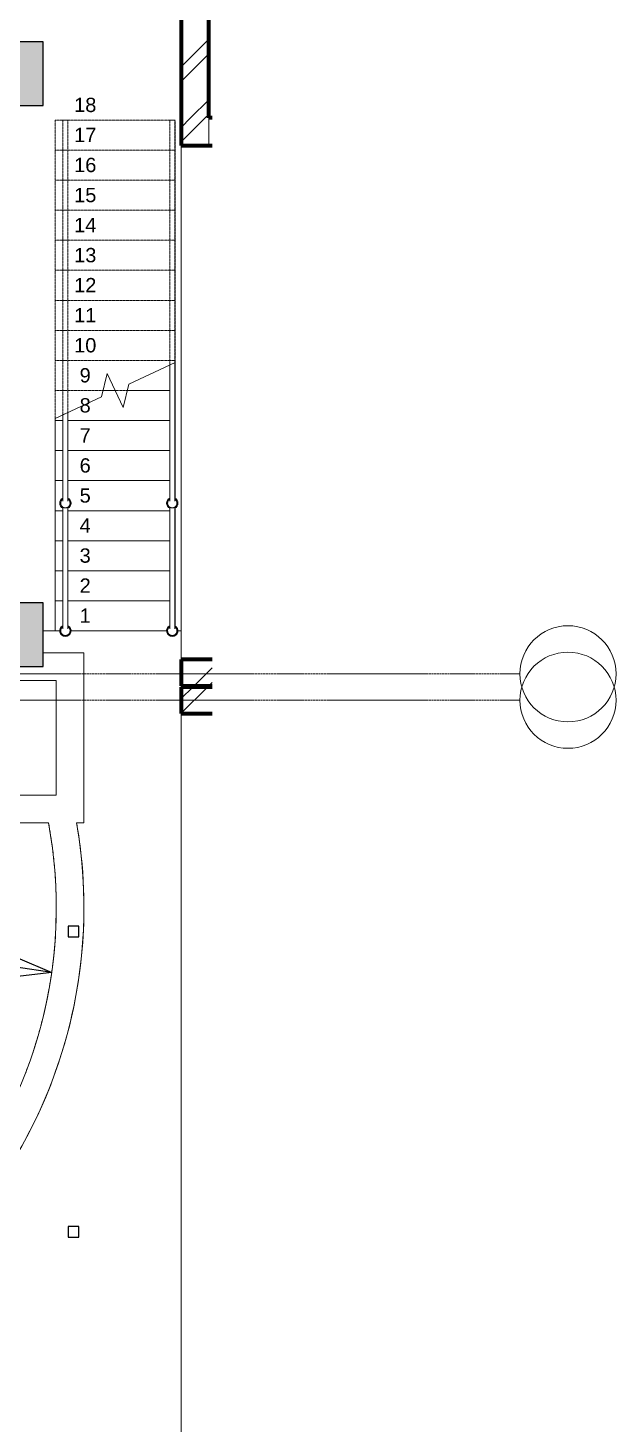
# Model space of a CAD drawing. Header units: inches. Extents: x 22 to 382261, y 22 to 371281.
# Drawn here: x 115619 to 120511, y 208419 to 220037 of the extents above; entities that cross this region are included whole.
import ezdxf

# ---------------------------------------------------------------- set-up
doc = ezdxf.new("R2010")
doc.units = ezdxf.units.IN
doc.header["$MEASUREMENT"] = 0
doc.linetypes.add('Grid Line 1_2_', pattern=[22.225, 12.7, -3.175, 3.175, -3.175])
doc.linetypes.add('Overhead', pattern=[3.96875, 2.38125, -1.5875])
for name, color, linetype, lineweight in [('A-ANNO-DIMS', 211, 'Continuous', 9), ('A-FLOR', 192, 'Continuous', 9), ('A-FLOR-HRAL', 11, 'Continuous', 9), ('A-FLOR-HRAL-MBND', 5, 'Overhead', 9), ('A-WALL', 113, 'Continuous', 9), ('A-WALL-PATT', 111, 'Continuous', 9), ('I-WALL', 2, 'Continuous', 9), ('Q-CASE', 31, 'Continuous', 9), ('S-GRID', 1, 'Continuous', 9), ('S-GRID-IDEN', 1, 'Continuous', 9), ('S-STRS', 31, 'Continuous', 9), ('S-STRS-ANNO', 31, 'Continuous', 9), ('S-STRS-MBND', 31, 'Overhead', 9)]:
    doc.layers.add(name, color=color, linetype=linetype, lineweight=lineweight)
doc.styles.add('Arial', font='arial.ttf', dxfattribs={"height": 506.015625})
doc.styles.add('Arial_2', font='arial.ttf', dxfattribs={"height": 250})
doc.dimstyles.new('Arrow_-_2_5mm_Arial', dxfattribs={"dimscale": 304.8, "dimtxt": 255.06485, "dimasz": 0.984252, "dimexe": 0.787402, "dimexo": 0, "dimgap": 0.574147, "dimtad": 1, "dimjust": 3, "dimdec": 0, "dimzin": 0, "dimdsep": 46, "dimtxsty": 'Arial_2', "dimblk1": 'OPEN30', "dimblk2": 'OPEN30', "dimsah": 1, "dimcen": 0.09, "dimazin": 0, "dimtfac": 1, "dimtdec": 4, "dimtix": 1, "dimtmove": 0, "dimatfit": 2, "dimfxl": 1, "dimtvp": 1, "dimtfill": 1, "dimtolj": 1, "dimtzin": 0, "dimarcsym": 2})
pattern_1 = [(45, (128413.5, 212624.16), (-251.447, 251.447), []), (45, (128413.5, 213005.16), (-251.447, 251.447), [])]

# ---------------------------------------------------------------- blocks, each defined once
blk = doc.blocks.new('Walls 1 - Walls 1-356110-01-GROUND FLOOR DIM- PART A')
at = {"layer": 'A-WALL'}
h = blk.add_hatch(dxfattribs=at)
h.set_pattern_fill('FP_1', color=256, style=0, pattern_type=2)
h.set_pattern_definition([(45, (0, 0), (-251.447, 251.447), []), (45, (0, 381), (-251.447, 251.447), [])])
h.paths.add_polyline_path([(-11262, 1708), (-11262, 1928), (-11519, 1928), (-11519, 1708)])
h.paths.add_polyline_path([(-11519, 1938), (-11262, 1938), (-11262, 2158), (-11519, 2158), (-11519, 2114)])
at = {"layer": 'A-WALL', "lineweight": 70}
for p, q in [((-11262, 2158), (-11519, 2158)), ((-11519, 2158), (-11519, 1938)), ((-11519, 1938), (-11262, 1938)), ((-11262, 1928), (-11519, 1928)), ((-11519, 1928), (-11519, 1708)), ((-11519, 1708), (-11262, 1708))]:
    blk.add_line(p, q, dxfattribs=at)
blk = doc.blocks.new('Railing - 950mm High Post-379029-01-GROUND FLOOR DIM- PART A')
at = {"layer": 'A-FLOR-HRAL', "flags": 128}
for points in [[(0, 39), (-2, 39), (-3, 39), (-5, 39), (-6, 39), (-8, 38), (-9, 38), (-11, 38), (-12, 37), (-14, 37), (-15, 36), (-17, 35), (-18, 35), (-19, 34), (-21, 33), (-22, 32), (-23, 31), (-25, 30), (-26, 29), (-27, 28), (-28, 27), (-29, 26), (-30, 25), (-31, 24), (-32, 22), (-33, 21), (-34, 20), (-34, 18), (-35, 17), (-36, 16), (-36, 14), (-37, 13), (-37, 11), (-38, 10), (-38, 8), (-39, 7), (-39, 5), (-39, 4), (-39, 2), (-39, 0), (-39, -1), (-39, -3), (-39, -4), (-39, -6), (-38, -7), (-38, -9), (-38, -10), (-37, -12), (-37, -13), (-36, -15), (-36, -16), (-35, -18), (-34, -19), (-33, -20), (-32, -22), (-32, -23), (-31, -24), (-30, -25), (-29, -27), (-28, -28), (-26, -29), (-25, -30), (-24, -31), (-23, -32), (-21, -33), (-20, -33)], [(-29, 26), (-30, 25), (-31, 24), (-32, 22), (-33, 21), (-34, 20), (-34, 18), (-35, 17), (-36, 16), (-36, 14), (-37, 13), (-37, 11), (-38, 10), (-38, 8), (-39, 7), (-39, 5), (-39, 4), (-39, 2), (-39, 0), (-39, -1), (-39, -3), (-39, -4), (-39, -6), (-38, -7), (-38, -9), (-38, -10), (-37, -12), (-37, -13), (-36, -15), (-36, -16), (-35, -18), (-34, -19), (-33, -20), (-32, -22), (-32, -23), (-31, -24), (-30, -25), (-29, -27), (-28, -28), (-26, -29), (-25, -30), (-24, -31), (-23, -32), (-21, -33), (-20, -33)], [(0, 39), (-2, 39), (-3, 39), (-5, 39), (-6, 39), (-8, 38), (-9, 38), (-11, 38), (-12, 37), (-14, 37), (-15, 36), (-17, 35), (-18, 35), (-19, 34), (-21, 33), (-22, 32), (-23, 31), (-25, 30), (-26, 29), (-27, 28), (-28, 27)], [(12, 37), (10, 38), (9, 38), (7, 38), (6, 39), (4, 39), (2, 39), (1, 39), (0, 39)], [(12, 37), (10, 38), (9, 38), (7, 38), (6, 39), (4, 39), (2, 39), (1, 39), (0, 39)], [(29, -26), (30, -25), (31, -24), (32, -22), (33, -21), (34, -20), (34, -18), (35, -17), (36, -16), (36, -14), (37, -13), (37, -11), (38, -10), (38, -8), (39, -7), (39, -5), (39, -4), (39, -2), (39, 0), (39, 1), (39, 3), (39, 4), (39, 6), (38, 7), (38, 9), (38, 10), (37, 12), (37, 13), (36, 15), (36, 16), (35, 18), (34, 19), (33, 20), (32, 22), (32, 23), (31, 24), (30, 25), (29, 27), (28, 28), (26, 29), (25, 30), (24, 31), (23, 32), (21, 33), (20, 33), (19, 34), (17, 35), (16, 36), (15, 36), (13, 37), (12, 37)], [(21, -33), (22, -32), (23, -31), (25, -30), (26, -29), (27, -28), (28, -27), (29, -26), (30, -25), (31, -24), (32, -22), (33, -21), (34, -20), (34, -18), (35, -17), (36, -16), (36, -14), (37, -13), (37, -11), (38, -10), (38, -8), (39, -7), (39, -5), (39, -4), (39, -2), (39, 0), (39, 1), (39, 3), (39, 4), (39, 6), (38, 7), (38, 9), (38, 10), (37, 12), (37, 13), (36, 15), (36, 16), (35, 18), (34, 19), (33, 20), (32, 22), (32, 23), (31, 24), (30, 25), (29, 27), (28, 28), (26, 29), (25, 30), (24, 31), (23, 32), (21, 33), (20, 33), (19, 34), (17, 35), (16, 36), (15, 36), (13, 37), (12, 37)], [(21, -33), (22, -32), (23, -31), (25, -30), (26, -29), (27, -28), (28, -27)]]:
    blk.add_lwpolyline(points, dxfattribs=at)
at = {"layer": 'A-FLOR-HRAL'}
for start, end in [(90, 244.2857), (295.7143, 90)]:
    blk.add_arc((0, 0), 47.5, start, end, dxfattribs=at)
blk = doc.blocks.new('Railing - 950mm High Post-464047-01-GROUND FLOOR DIM- PART A')
at = {"layer": 'A-FLOR-HRAL', "flags": 128}
for points in [[(0, 39), (-2, 39), (-3, 39), (-5, 39), (-6, 39), (-8, 38), (-9, 38), (-11, 38), (-12, 37), (-14, 37), (-15, 36), (-17, 35), (-18, 35), (-19, 34), (-21, 33), (-22, 32), (-23, 31), (-25, 30), (-26, 29), (-27, 28), (-28, 27), (-29, 26), (-30, 25), (-31, 24), (-32, 22), (-33, 21), (-34, 20), (-34, 18), (-35, 17), (-36, 16), (-36, 14), (-37, 13), (-37, 11), (-38, 10), (-38, 8), (-39, 7), (-39, 5), (-39, 4), (-39, 2), (-39, 0), (-39, -1), (-39, -3), (-39, -4), (-39, -6), (-38, -7), (-38, -9), (-38, -10), (-37, -12), (-37, -13), (-36, -15), (-36, -16), (-35, -18), (-34, -19), (-33, -20), (-32, -22), (-32, -23), (-31, -24), (-30, -25), (-29, -27), (-28, -28), (-26, -29), (-25, -30), (-24, -31), (-23, -32), (-21, -33), (-20, -33)], [(-29, 26), (-30, 25), (-31, 24), (-32, 22), (-33, 21), (-34, 20), (-34, 18), (-35, 17), (-36, 16), (-36, 14), (-37, 13), (-37, 11), (-38, 10), (-38, 8), (-39, 7), (-39, 5), (-39, 4), (-39, 2), (-39, 0), (-39, -1), (-39, -3), (-39, -4), (-39, -6), (-38, -7), (-38, -9), (-38, -10), (-37, -12), (-37, -13), (-36, -15), (-36, -16), (-35, -18), (-34, -19), (-33, -20), (-32, -22), (-32, -23), (-31, -24), (-30, -25), (-29, -27), (-28, -28), (-26, -29), (-25, -30), (-24, -31), (-23, -32), (-21, -33), (-20, -33)], [(-21, 33), (-22, 32), (-23, 31), (-25, 30), (-26, 29), (-27, 28), (-28, 27)], [(21, -33), (22, -32), (23, -31), (25, -30), (26, -29), (27, -28), (28, -27), (29, -26), (30, -25), (31, -24), (32, -22), (33, -21), (34, -20), (34, -18), (35, -17), (36, -16), (36, -14), (37, -13), (37, -11), (38, -10), (38, -8), (39, -7), (39, -5), (39, -4), (39, -2), (39, 0), (39, 1), (39, 3), (39, 4), (39, 6), (38, 7), (38, 9), (38, 10), (37, 12), (37, 13), (36, 15), (36, 16), (35, 18), (34, 19), (33, 20), (32, 22), (32, 23), (31, 24), (30, 25), (29, 27), (28, 28), (26, 29), (25, 30), (24, 31), (23, 32), (21, 33), (20, 33), (19, 34), (17, 35), (16, 36), (15, 36), (13, 37), (12, 37), (10, 38), (9, 38), (7, 38), (6, 39), (4, 39), (2, 39), (1, 39), (0, 39)], [(29, -26), (30, -25), (31, -24), (32, -22), (33, -21), (34, -20), (34, -18), (35, -17), (36, -16), (36, -14), (37, -13), (37, -11), (38, -10), (38, -8), (39, -7), (39, -5), (39, -4), (39, -2), (39, 0), (39, 1), (39, 3), (39, 4), (39, 6), (38, 7), (38, 9), (38, 10), (37, 12), (37, 13), (36, 15), (36, 16), (35, 18), (34, 19), (33, 20), (32, 22), (32, 23), (31, 24), (30, 25), (29, 27), (28, 28), (26, 29), (25, 30), (24, 31), (23, 32), (21, 33), (20, 33)], [(21, -33), (22, -32), (23, -31), (25, -30), (26, -29), (27, -28), (28, -27)]]:
    blk.add_lwpolyline(points, dxfattribs=at)
at = {"layer": 'A-FLOR-HRAL'}
for start, end in [(115.7143, 244.2857), (295.7143, 64.2857)]:
    blk.add_arc((0, 0), 47.5, start, end, dxfattribs=at)
blk = doc.blocks.new('Railing - Railing-377356-01-GROUND FLOOR DIM- PART A')
at = {"layer": 'A-FLOR-HRAL'}
for p, q in [((-11574, 4626), (-11614, 4608)), ((-11574, 4626), (-11614, 4608)), ((-11614, 3474), (-11614, 4608)), ((-11574, 3474), (-11574, 4626)), ((-11614, 2413), (-11614, 3425)), ((-11574, 2413), (-11574, 3425))]:
    blk.add_line(p, q, dxfattribs=at)
at = {"layer": 'A-FLOR-HRAL-MBND'}
for p, q in [((-11614, 6646), (-11574, 6646)), ((-11614, 4608), (-11614, 6646)), ((-11614, 6646), (-11574, 6646)), ((-11614, 4608), (-11614, 6646)), ((-11574, 4626), (-11574, 6646)), ((-11574, 4626), (-11574, 6646))]:
    blk.add_line(p, q, dxfattribs=at)
at = {"rotation": 180}
for name, p in [('Railing - 950mm High Post-464047-01-GROUND FLOOR DIM- PART A', (-11594, 3458)), ('Railing - 950mm High Post-379029-01-GROUND FLOOR DIM- PART A', (-11594, 2396))]:
    blk.add_blockref(name, p, dxfattribs=at)
blk = doc.blocks.new('Railing - 950mm High Post-V1-01-GROUND FLOOR DIM- PART A')
at = {"layer": 'A-FLOR-HRAL'}
blk.add_line((-21, -33), (-20, -33), dxfattribs=at)
at = {"layer": 'A-FLOR-HRAL', "flags": 128}
for points in [[(0, 39), (-2, 39), (-3, 39), (-5, 39), (-6, 39), (-8, 38), (-9, 38), (-11, 38), (-12, 37), (-14, 37), (-15, 36), (-17, 35), (-18, 35), (-19, 34), (-21, 33), (-22, 32), (-23, 31), (-25, 30), (-26, 29), (-27, 28), (-28, 27), (-29, 26), (-30, 25), (-31, 24), (-32, 22), (-33, 21), (-34, 20), (-34, 18), (-35, 17), (-36, 16), (-36, 14), (-37, 13), (-37, 11), (-38, 10), (-38, 8), (-39, 7), (-39, 5), (-39, 4), (-39, 2), (-39, 0), (-39, -1), (-39, -3), (-39, -4), (-39, -6), (-38, -7), (-38, -9), (-38, -10), (-37, -12), (-37, -13), (-36, -15), (-36, -16), (-35, -18), (-34, -19), (-33, -20), (-32, -22), (-32, -23), (-31, -24), (-30, -25), (-29, -27), (-28, -28), (-26, -29), (-25, -30), (-24, -31), (-23, -32), (-21, -33), (-20, -33)], [(-29, 26), (-30, 25), (-31, 24), (-32, 22), (-33, 21), (-34, 20), (-34, 18), (-35, 17), (-36, 16), (-36, 14), (-37, 13), (-37, 11), (-38, 10), (-38, 8), (-39, 7), (-39, 5), (-39, 4), (-39, 2), (-39, 0), (-39, -1), (-39, -3), (-39, -4), (-39, -6), (-38, -7), (-38, -9), (-38, -10), (-37, -12), (-37, -13), (-36, -15), (-36, -16), (-35, -18), (-34, -19), (-33, -20), (-32, -22), (-32, -23), (-31, -24), (-30, -25), (-29, -27), (-28, -28), (-26, -29), (-25, -30), (-24, -31), (-23, -32), (-21, -33)], [(0, 39), (-2, 39), (-3, 39), (-5, 39), (-6, 39), (-8, 38), (-9, 38), (-11, 38), (-12, 37), (-14, 37), (-15, 36), (-17, 35), (-18, 35), (-19, 34), (-21, 33), (-22, 32), (-23, 31), (-25, 30), (-26, 29), (-27, 28), (-28, 27)], [(29, -26), (30, -25), (31, -24), (32, -22), (33, -21), (34, -20), (34, -18), (35, -17), (36, -16), (36, -14), (37, -13), (37, -11), (38, -10), (38, -8), (39, -7), (39, -5), (39, -4), (39, -2), (39, 0), (39, 1), (39, 3), (39, 4), (39, 6), (38, 7), (38, 9), (38, 10), (37, 12), (37, 13), (36, 15), (36, 16), (35, 18), (34, 19), (33, 20), (32, 22), (32, 23), (31, 24), (30, 25), (29, 27), (28, 28), (26, 29), (25, 30), (24, 31), (23, 32), (21, 33), (20, 33), (19, 34), (17, 35), (16, 36), (15, 36), (13, 37), (12, 37), (10, 38), (9, 38), (7, 38), (6, 39), (4, 39), (2, 39), (1, 39), (0, 39)], [(21, -33), (22, -32), (23, -31), (25, -30), (26, -29), (27, -28), (28, -27), (29, -26), (30, -25), (31, -24), (32, -22), (33, -21), (34, -20), (34, -18), (35, -17), (36, -16), (36, -14), (37, -13), (37, -11), (38, -10), (38, -8), (39, -7), (39, -5), (39, -4), (39, -2), (39, 0), (39, 1), (39, 3), (39, 4), (39, 6), (38, 7), (38, 9), (38, 10), (37, 12), (37, 13), (36, 15), (36, 16), (35, 18), (34, 19), (33, 20), (32, 22), (32, 23), (31, 24), (30, 25), (29, 27), (28, 28), (26, 29), (25, 30), (24, 31), (23, 32), (21, 33), (20, 33), (19, 34), (17, 35), (16, 36), (15, 36), (13, 37), (12, 37), (10, 38), (9, 38), (7, 38), (6, 39), (4, 39), (2, 39), (1, 39), (0, 39)], [(21, -33), (22, -32), (23, -31), (25, -30), (26, -29), (27, -28), (28, -27)]]:
    blk.add_lwpolyline(points, dxfattribs=at)
at = {"layer": 'A-FLOR-HRAL'}
for start, end in [(90, 244.2857), (295.7143, 90)]:
    blk.add_arc((0, 0), 47.5, start, end, dxfattribs=at)
blk = doc.blocks.new('Railing - Railing-377360-01-GROUND FLOOR DIM- PART A')
at = {"layer": 'A-FLOR-HRAL'}
for p, q in [((-12463, 4212), (-12503, 4193)), ((-12463, 4212), (-12503, 4193)), ((-12503, 3474), (-12503, 4193)), ((-12463, 3474), (-12463, 4212)), ((-12503, 2413), (-12503, 3425)), ((-12463, 2413), (-12463, 3425))]:
    blk.add_line(p, q, dxfattribs=at)
at = {"layer": 'A-FLOR-HRAL-MBND'}
for p, q in [((-12503, 6646), (-12463, 6646)), ((-12503, 4193), (-12503, 6646)), ((-12503, 6646), (-12463, 6646)), ((-12503, 4193), (-12503, 6646)), ((-12463, 4212), (-12463, 6646)), ((-12463, 4212), (-12463, 6646))]:
    blk.add_line(p, q, dxfattribs=at)
at = {"extrusion": (0, 0, -1), "zscale": -1, "rotation": 180}
for name, p in [('Railing - 950mm High Post-464047-01-GROUND FLOOR DIM- PART A', (12483, 3458)), ('Railing - 950mm High Post-V1-01-GROUND FLOOR DIM- PART A', (12483, 2396))]:
    blk.add_blockref(name, p, dxfattribs=at)
blk = doc.blocks.new('Casework 23 - Casework 23-687365-01-GROUND FLOOR DIM- PART A')
at = {"layer": 'Q-CASE'}
h = blk.add_hatch(color=256, dxfattribs=at)
h.paths.add_polyline_path([(-12669, 6768), (-12669, 7298), (-13199, 7298), (-13199, 6768)])
h.paths.add_polyline_path([(-19559, 6768), (-19559, 7298), (-20079, 7298), (-20079, 6768), (-19722, 6768)])
h.paths.add_polyline_path([(-22279, 6768), (-22279, 7298), (-22799, 7298), (-22799, 6768)])
h.paths.add_polyline_path([(-26699, 6768), (-26699, 7298), (-27229, 7298), (-27229, 6768)])
h = blk.add_hatch(color=256, dxfattribs=at)
h.paths.add_polyline_path([(-13199, 2098), (-12669, 2098), (-12669, 2628), (-13199, 2628), (-13199, 2114)])
h.paths.add_polyline_path([(-19722, 2098), (-19559, 2098), (-19559, 2628), (-20079, 2628), (-20079, 2098)])
h.paths.add_polyline_path([(-22799, 2098), (-22279, 2098), (-22279, 2628), (-22799, 2628), (-22799, 2114)])
h.paths.add_polyline_path([(-27229, 2098), (-26699, 2098), (-26699, 2628), (-27229, 2628), (-27229, 2114)])
at = {"layer": 'Q-CASE', "lineweight": 25}
for p, q in [((-26699, 7298), (-27229, 7298)), ((-27229, 7298), (-27229, 6768)), ((-26699, 6768), (-26699, 7298)), ((-22279, 7298), (-22799, 7298)), ((-22799, 7298), (-22799, 6768)), ((-22279, 6768), (-22279, 7298)), ((-19559, 7298), (-20079, 7298)), ((-20079, 7298), (-20079, 6768)), ((-19559, 6768), (-19559, 7298)), ((-12669, 7298), (-13199, 7298)), ((-13199, 7298), (-13199, 6768)), ((-12669, 6768), (-12669, 7298)), ((-27229, 6768), (-26699, 6768)), ((-22799, 6768), (-22279, 6768)), ((-20079, 6768), (-19559, 6768)), ((-13199, 6768), (-12669, 6768)), ((-26699, 2628), (-27229, 2628)), ((-27229, 2628), (-27229, 2098)), ((-26699, 2098), (-26699, 2628)), ((-22279, 2628), (-22799, 2628)), ((-22799, 2628), (-22799, 2098)), ((-22279, 2098), (-22279, 2628)), ((-19559, 2628), (-20079, 2628)), ((-20079, 2628), (-20079, 2098)), ((-19559, 2098), (-19559, 2628)), ((-12669, 2628), (-13199, 2628)), ((-13199, 2628), (-13199, 2098)), ((-12669, 2098), (-12669, 2628)), ((-27229, 2098), (-26699, 2098)), ((-22799, 2098), (-22279, 2098)), ((-20079, 2098), (-19559, 2098)), ((-13199, 2098), (-12669, 2098))]:
    blk.add_line(p, q, dxfattribs=at)
blk = doc.blocks.new('Casework 26 - Casework 23-692853-01-GROUND FLOOR DIM- PART A')
at = {"layer": 'Q-CASE', "lineweight": 25}
for p, q in [((-22960, -102), (-23049, -102)), ((-23049, -102), (-23049, -191)), ((-22960, -191), (-22960, -102)), ((-16700, -61), (-16789, -61)), ((-16789, -61), (-16789, -150)), ((-16700, -150), (-16700, -61)), ((-12370, -61), (-12459, -61)), ((-12459, -61), (-12459, -150)), ((-12370, -150), (-12370, -61)), ((-23049, -191), (-22960, -191)), ((-16789, -150), (-16700, -150)), ((-12459, -150), (-12370, -150)), ((-22960, -2602), (-23049, -2602)), ((-23049, -2602), (-23049, -2691)), ((-22960, -2691), (-22960, -2602)), ((-16700, -2561), (-16789, -2561)), ((-16789, -2561), (-16789, -2650)), ((-16789, -2650), (-16700, -2650)), ((-16700, -2650), (-16700, -2561)), ((-12370, -2561), (-12459, -2561)), ((-12459, -2561), (-12459, -2650)), ((-12459, -2650), (-12370, -2650)), ((-12370, -2650), (-12370, -2561)), ((-23049, -2691), (-22960, -2691))]:
    blk.add_line(p, q, dxfattribs=at)
blk = doc.blocks.new('Casework 29 - Casework 29-858232-01-GROUND FLOOR DIM- PART A')
at = {"layer": 'Q-CASE'}
for p, q in [((-17554, -3675), (-17554, -5561)), ((-17254, -3675), (-17554, -3675)), ((-17254, -5211), (-17254, -3675)), ((-11419, -4592), (-11669, -4592)), ((-11669, -4592), (-11669, -4945)), ((-11369, -4592), (-11419, -4592)), ((-11369, -4822), (-11369, -4592)), ((-11369, -5262), (-11369, -4822))]:
    blk.add_line(p, q, dxfattribs=at)
for radius, start, end in [(28643, 87.1301, 98.332), (28343, 86.4923, 99.0344)]:
    blk.add_arc((-13103, -33552), radius, start, end, dxfattribs=at)
blk = doc.blocks.new('Grid - Grid Head - Circle-749417-01-GROUND FLOOR DIM- PART A')
at = {"layer": 'S-GRID-IDEN'}
blk.add_circle((0, 0), 4, dxfattribs=at)
blk = doc.blocks.new('_Open30')
at = {"color": 0, "linetype": 'ByBlock', "lineweight": -2}
for p, q in [((-1, 0.268), (0, 0)), ((0, 0), (-1, -0.268)), ((0, 0), (-1, 0))]:
    blk.add_line(p, q, dxfattribs=at)
blk = doc.blocks.new('*D4455')
at = {"layer": 'A-ANNO-DIMS', "color": 0, "lineweight": -2, "transparency": 16777216}
blk.add_line((112010, 212719), (115520, 212220), dxfattribs=at)
at = {"layer": 'Defpoints', "color": 0, "transparency": 16777216}
for p in [(112010, 212719), (115817, 212178)]:
    blk.add_point(p, dxfattribs=at)
at = {"layer": 'A-ANNO-DIMS', "color": 0, "lineweight": -2, "transparency": 16777216, "xscale": 299.9999999999999, "yscale": 299.9999999999999, "zscale": 299.9999999999999, "rotation": 351.9227718330707}
blk.add_blockref('_Open30', (115817, 212178), dxfattribs=at)
at = {"layer": 'A-ANNO-DIMS', "color": 0, "transparency": 16777216, "insert": (113807, 212769), "char_height": 250, "width": 922.94, "attachment_point": 5, "rotation": 351.9228, "style": 'Arial_2', "bg_fill": 3, "box_fill_scale": 1.25, "bg_fill_color": 256, "bg_fill_true_color": 13158600, "bg_fill_transparency": 0}
blk.add_mtext('\\A1;3845', dxfattribs=at)

msp = doc.modelspace()

# ---------------------------------------------------------------- hatches: boundary and pattern name
at = {"layer": 'A-WALL-PATT'}
h = msp.add_hatch(dxfattribs=at)
h.set_pattern_fill('FP_1', color=256, style=0, pattern_type=2)
h.set_pattern_definition(pattern_1)
h.paths.add_polyline_path([(117124.7, 219287.4), (117124.7, 221082.4), (116894.7, 221082.4), (116894.7, 219287.4)])
h = msp.add_hatch(dxfattribs=at)
h.set_pattern_fill('FP_1', color=256, style=0, pattern_type=2)
h.set_pattern_definition(pattern_1)
h.paths.add_polyline_path([(117151.4, 219057.4), (117151.4, 219287.4), (116894.7, 219287.4), (116894.7, 219057.4)])

# ---------------------------------------------------------------- linework, layer by layer
at = {"layer": 'A-FLOR'}
for p, q in [((117124.7, 219057.4), (117124.7, 219287.4)), ((116894.7, 219057.4), (116894.7, 208032.4)), ((115844.7, 215019.9), (115744.7, 215019.9)), ((116894.7, 215019.9), (116865.6, 215019.9)), ((115823.2, 213209.8), (115823, 213211.1)), ((115844.8, 212994.5), (115844.6, 212997.1))]:
    msp.add_line(p, q, dxfattribs=at)
for radius, start, end in [(3844.8, 7.36024, 10.5658), (4074.8, 354.34391, 9.96315), (3844.8, 6.26606, 7.34087), (3844.8, 4.15468, 6.26606), (3844.8, 2.82627, 4.11593), (3844.8, 0.89098, 2.82627), (3844.8, 359.50933, 0.89098), (3844.8, 357.66604, 359.50933), (3844.8, 356.23333, 357.66604), (3844.8, 354.44109, 356.23333), (4074.8, 335.60082, 354.34391), (3844.8, 352.97595, 354.44109), (3844.8, 351.21614, 352.97595), (3844.8, 347.99119, 349.7286), (3844.8, 349.7286, 351.21614), (3844.8, 346.48726, 347.99119), (3844.8, 344.9213, 346.48726), (3844.8, 343.2498, 344.76623), (3844.8, 344.76623, 344.9213), (3844.8, 341.54127, 343.2498), (3844.8, 340.01501, 341.54127), (3844.8, 338.31631, 340.01501), (4074.8, 313.73388, 335.60082)]:
    msp.add_arc((112009.9, 212718.6), radius, start, end, dxfattribs=at)
at = {"layer": 'I-WALL', "lineweight": 70}
for p, q in [((116894.7, 221312.4), (116894.7, 219057.4)), ((117124.7, 219287.4), (117124.7, 221082.4)), ((117151.4, 219287.4), (117124.7, 219287.4)), ((116894.7, 219057.4), (117151.4, 219057.4))]:
    msp.add_line(p, q, dxfattribs=at)
at = {"layer": 'I-WALL'}
for p, q in [((117124.7, 219287.4), (117119.7, 219287.4)), ((115744.7, 214837.4), (116084.7, 214837.4)), ((116084.7, 214837.4), (116084.7, 213423.6)), ((115444.7, 214607.4), (115854.7, 214607.4)), ((115854.7, 214607.4), (115854.7, 213653.6)), ((115854.7, 213653.6), (115444.7, 213653.6)), ((115789.5, 213423.6), (115214.7, 213423.6)), ((116023.2, 213423.6), (116084.7, 213423.6)), ((115845, 212992), (115844.8, 212994.5)), ((115836, 212339.7), (115836.6, 212346.1))]:
    msp.add_line(p, q, dxfattribs=at)
for radius, start, end in [(4074.8, 270, 9.96315), (3844.8, 270, 10.5658), (4074.8, 6.8393, 9.96315), (3844.8, 6.26605, 7.34089), (4074.8, 354.34391, 6.8393), (3844.8, 2.82625, 4.07769), (3844.8, 359.50929, 0.89104), (3844.8, 356.23329, 357.66612), (3844.8, 352.9759, 354.34551), (3844.8, 349.72853, 351.21625), (3844.8, 346.48718, 347.99131), (3844.8, 343.24972, 344.76637), (3844.8, 340.01492, 341.54143)]:
    msp.add_arc((112009.9, 212718.6), radius, start, end, dxfattribs=at)
at = {"layer": 'S-GRID', "linetype": 'Grid Line 1_2_'}
for p, q in [((115329.7, 214662.4), (119711.2, 214662.4)), ((115329.7, 214442.4), (119711.2, 214442.4))]:
    msp.add_line(p, q, dxfattribs=at)
at = {"layer": 'S-STRS'}
for p, q in [((116844.7, 217019.9), (116844.7, 217253)), ((116244.2, 217019.9), (116344.7, 217019.9)), ((116445.1, 217019.9), (116799.3, 217019.9)), ((116839.3, 217019.9), (116844.7, 217019.9)), ((116844.7, 216769.9), (116844.7, 217019.9)), ((115844.7, 216769.9), (115844.7, 216786.7)), ((115844.7, 216519.9), (115844.7, 216769.9)), ((115844.7, 216769.9), (115910.1, 216769.9)), ((115950.1, 216769.9), (116799.3, 216769.9)), ((116839.3, 216769.9), (116844.7, 216769.9)), ((116844.7, 216519.9), (116844.7, 216769.9)), ((115844.7, 216269.9), (115844.7, 216519.9)), ((115844.7, 216519.9), (115910.1, 216519.9)), ((115950.1, 216519.9), (116799.3, 216519.9)), ((116839.3, 216519.9), (116844.7, 216519.9)), ((116844.7, 216269.9), (116844.7, 216519.9)), ((115844.7, 216019.9), (115844.7, 216269.9)), ((115844.7, 216269.9), (115910.1, 216269.9)), ((115950.1, 216269.9), (116799.3, 216269.9)), ((116839.3, 216269.9), (116844.7, 216269.9)), ((116844.7, 216121.3), (116844.7, 216269.9)), ((115844.7, 215769.9), (115844.7, 216019.9)), ((115844.7, 216019.9), (115910.1, 216019.9)), ((115950.1, 216019.9), (116799.3, 216019.9)), ((116839.3, 216019.9), (116844.7, 216019.9)), ((116844.7, 216019.9), (116844.7, 216043.4)), ((116844.7, 215769.9), (116844.7, 216019.9)), ((115844.7, 215519.9), (115844.7, 215769.9)), ((115844.7, 215769.9), (115910.1, 215769.9)), ((115950.1, 215769.9), (116799.3, 215769.9)), ((116839.3, 215769.9), (116844.7, 215769.9)), ((116844.7, 215519.9), (116844.7, 215769.9)), ((115844.7, 215269.9), (115844.7, 215519.9)), ((115844.7, 215519.9), (115910.1, 215519.9)), ((115950.1, 215519.9), (116799.3, 215519.9)), ((116839.3, 215519.9), (116844.7, 215519.9)), ((116844.7, 215269.9), (116844.7, 215519.9)), ((115844.7, 215019.9), (115844.7, 215269.9)), ((115844.7, 215269.9), (115910.1, 215269.9)), ((115950.1, 215269.9), (116799.3, 215269.9)), ((116839.3, 215269.9), (116844.7, 215269.9)), ((116844.7, 215058.8), (116844.7, 215269.9)), ((115844.7, 215019.9), (115883.8, 215019.9)), ((115976.4, 215019.9), (116773, 215019.9))]:
    msp.add_line(p, q, dxfattribs=at)
at = {"layer": 'S-STRS', "linetype": 'Overhead'}
for p, q in [((116244.2, 217019.9), (116344.7, 217019.9)), ((116445.1, 217019.9), (116799.3, 217019.9)), ((116839.3, 217019.9), (116844.7, 217019.9)), ((115844.7, 216769.9), (115910.1, 216769.9)), ((115950.1, 216769.9), (116799.3, 216769.9)), ((116839.3, 216769.9), (116844.7, 216769.9)), ((115844.7, 216519.9), (115910.1, 216519.9)), ((115950.1, 216519.9), (116799.3, 216519.9)), ((116839.3, 216519.9), (116844.7, 216519.9)), ((115844.7, 216269.9), (115910.1, 216269.9)), ((115950.1, 216269.9), (116799.3, 216269.9)), ((116839.3, 216269.9), (116844.7, 216269.9)), ((115844.7, 216019.9), (115910.1, 216019.9)), ((115950.1, 216019.9), (116799.3, 216019.9)), ((116839.3, 216019.9), (116844.7, 216019.9)), ((115844.7, 215769.9), (115910.1, 215769.9)), ((115950.1, 215769.9), (116799.3, 215769.9)), ((116839.3, 215769.9), (116844.7, 215769.9)), ((115844.7, 215519.9), (115910.1, 215519.9)), ((115950.1, 215519.9), (116799.3, 215519.9)), ((116839.3, 215519.9), (116844.7, 215519.9)), ((115844.7, 215269.9), (115910.1, 215269.9)), ((115950.1, 215269.9), (116799.3, 215269.9)), ((116839.3, 215269.9), (116844.7, 215269.9)), ((115844.7, 215019.9), (115883.8, 215019.9)), ((115976.4, 215019.9), (116773, 215019.9))]:
    msp.add_line(p, q, dxfattribs=at)
at = {"layer": 'S-STRS-MBND'}
for p, q in [((115844.7, 219269.9), (116844.7, 219269.9)), ((115844.7, 216786.7), (115844.7, 219269.9)), ((116844.7, 217253), (116844.7, 219269.9)), ((115844.7, 219019.9), (116844.7, 219019.9)), ((115844.7, 219019.9), (116844.7, 219019.9)), ((115844.7, 218769.9), (116844.7, 218769.9)), ((115844.7, 218769.9), (116844.7, 218769.9)), ((115844.7, 218519.9), (116844.7, 218519.9)), ((115844.7, 218519.9), (116844.7, 218519.9)), ((115844.7, 218269.9), (116844.7, 218269.9)), ((115844.7, 218269.9), (116844.7, 218269.9)), ((115844.7, 218019.9), (116844.7, 218019.9)), ((115844.7, 218019.9), (116844.7, 218019.9)), ((115844.7, 217769.9), (116844.7, 217769.9)), ((115844.7, 217769.9), (116844.7, 217769.9)), ((115844.7, 217519.9), (116844.7, 217519.9)), ((115844.7, 217519.9), (116844.7, 217519.9)), ((115844.7, 217269.9), (116844.7, 217269.9)), ((115844.7, 217269.9), (116844.7, 217269.9)), ((115844.7, 217019.9), (116244.2, 217019.9)), ((115844.7, 217019.9), (116244.2, 217019.9)), ((116344.7, 217019.9), (116445.1, 217019.9)), ((116344.7, 217019.9), (116445.1, 217019.9))]:
    msp.add_line(p, q, dxfattribs=at)
at = {"layer": 'S-STRS-MBND', "linetype": 'Continuous'}
for p, q in [((116844.7, 217253), (116458, 217072.7)), ((116278.7, 217161.5), (116231.4, 216967)), ((116410.7, 216878.2), (116278.7, 217161.5)), ((116458, 217072.7), (116410.7, 216878.2)), ((116231.4, 216967), (115844.7, 216786.7))]:
    msp.add_line(p, q, dxfattribs=at)

# ---------------------------------------------------------------- block references
at = {"layer": 'A-FLOR-HRAL'}
for name in ['Railing - Railing-377360-01-GROUND FLOOR DIM- PART A', 'Railing - Railing-377356-01-GROUND FLOOR DIM- PART A']:
    msp.add_blockref(name, (128413.5, 212624.2), dxfattribs=at)
at = {"layer": 'A-WALL'}
msp.add_blockref('Walls 1 - Walls 1-356110-01-GROUND FLOOR DIM- PART A', (128413.5, 212624.2), dxfattribs=at)
at = {"layer": 'Q-CASE'}
for name in ['Casework 23 - Casework 23-687365-01-GROUND FLOOR DIM- PART A', 'Casework 26 - Casework 23-692853-01-GROUND FLOOR DIM- PART A', 'Casework 29 - Casework 29-858232-01-GROUND FLOOR DIM- PART A']:
    msp.add_blockref(name, (128413.5, 212624.2), dxfattribs=at)
at = {"layer": 'S-GRID-IDEN', "xscale": 99.99999999999993, "yscale": 99.99999999999993, "zscale": 99.99999999999993, "rotation": 269.9999999999994}
for p in [(120111.2, 214662.4), (120111.2, 214442.4)]:
    msp.add_blockref('Grid - Grid Head - Circle-749417-01-GROUND FLOOR DIM- PART A', p, dxfattribs=at)

# ---------------------------------------------------------------- texts
at = {"layer": 'S-STRS-ANNO', "attachment_point": 1, "line_spacing_factor": 0.941778, "style": 'Arial'}
for s, insert, char_height, width in [('18', (116003.1, 219456), 119.06, 219.776), ('17', (116003.1, 219206), 119.06, 219.776), ('16', (116003.1, 218956), 119.06, 219.776), ('15', (116003.1, 218706), 119.06, 219.776), ('14', (116003.1, 218456), 119.06, 219.776), ('13', (116003.1, 218206), 119.06, 219.776), ('12', (116003.1, 217956), 119.06, 219.776), ('11', (116003.1, 217706), 119.06, 219.776), ('10', (116003.1, 217456), 119.06, 219.776), ('9', (116048.9, 217206), 119.1, 109.888), ('8', (116048.9, 216956), 119.1, 109.888), ('7', (116048.9, 216706), 119.1, 109.888), ('6', (116048.9, 216456), 119.1, 109.888), ('5', (116048.9, 216206), 119.1, 109.888), ('4', (116048.9, 215956), 119.1, 109.888), ('3', (116048.9, 215706), 119.1, 109.888), ('2', (116048.9, 215456), 119.1, 109.888), ('1', (116048.9, 215206), 119.1, 109.888)]:
    msp.add_mtext(s, dxfattribs=dict(at, insert=insert, char_height=char_height, width=width))

# ---------------------------------------------------------------- next in the draw order: dimensions: what is measured, and where the dimension line sits
at = {"layer": 'A-ANNO-DIMS'}
dim = msp.add_radius_dim(center=(112009.9, 212718.6), mpoint=(115816.5, 212178.3), dimstyle='Arrow_-_2_5mm_Arial', override={"dimpost": '<>'}, dxfattribs=at)
dim.commit()
dim.dimension.update_dxf_attribs({"geometry": '*D4455', "text_midpoint": (113807.2, 212769.3)})

doc.saveas('drawing.dxf')
